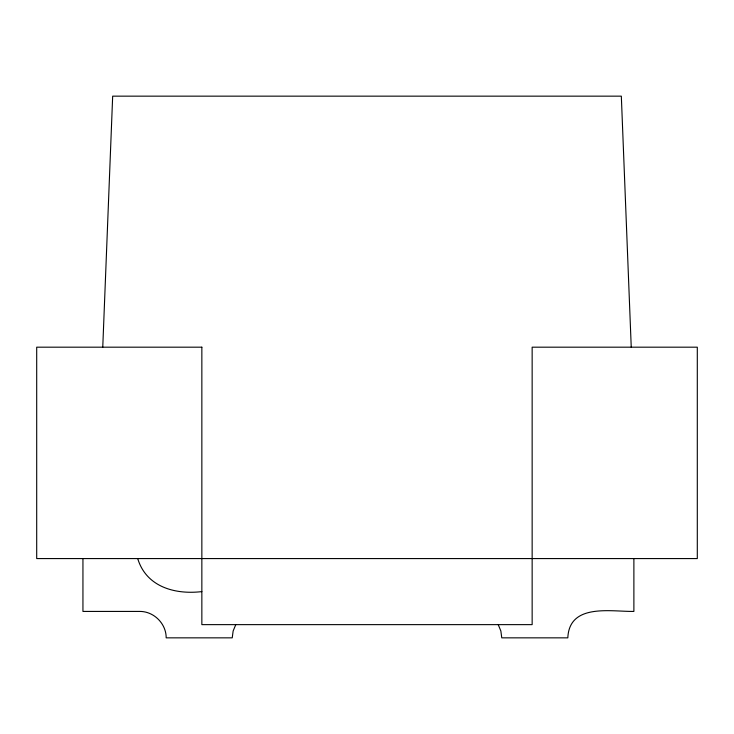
<?xml version="1.0" encoding="UTF-8"?>
<svg xmlns="http://www.w3.org/2000/svg" width="734" height="734" viewBox="0 0 734 734"><rect width="100%" height="100%" fill="white"/><g stroke="black" fill="none" stroke-linecap="round" stroke-linejoin="round"><path stroke-width="1.1" d="M102.76 347.182L112.669 96.154L621.331 96.154L631.24 347.182M235.779 624.634L233.137 631.011L232.238 637.846L166.178 637.846C166.269 623.707 153.892 611.33 139.754 611.422L82.942 611.422L82.942 558.574M201.85 591.604C175.16 594.788 146.277 587.016 137.717 558.574M498.221 624.634L500.863 631.011L501.762 637.846L567.822 637.846C569.327 602.999 610.963 611.761 633.882 611.422L633.882 558.574M201.85 347.182L36.7 347.182L36.7 558.574L697.3 558.574L697.3 347.182L532.15 347.182L532.15 624.634L201.85 624.634L201.85 347.182"/></g></svg>
